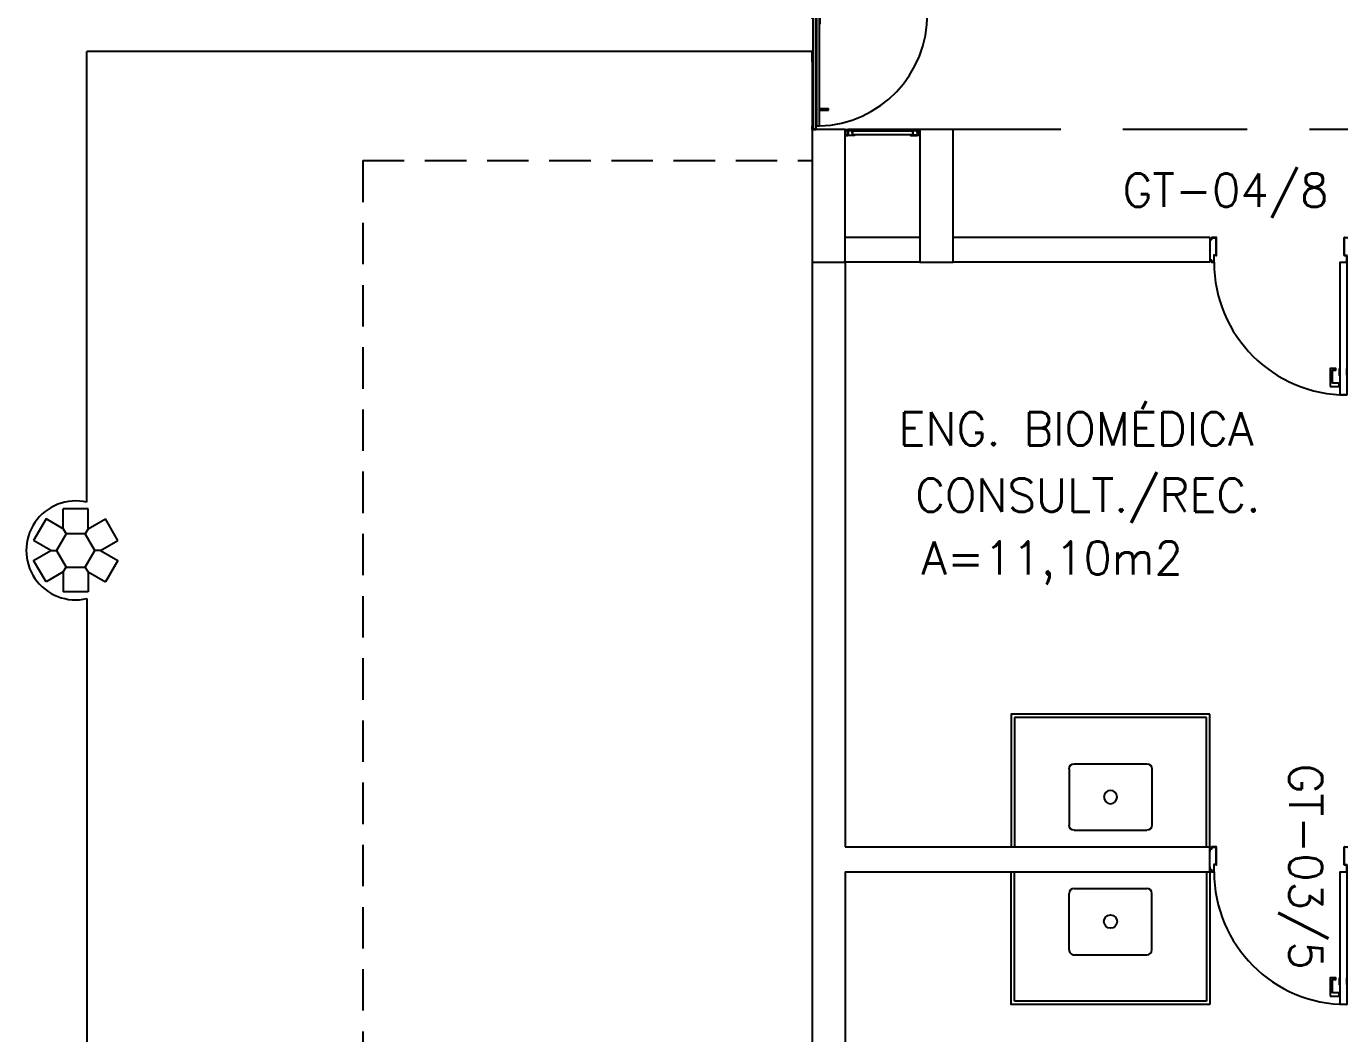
# Model space of a CAD drawing. Header units: millimetres. Extents: x 2128 to 2646, y 1972 to 2207.
# Drawn here: x 2367.07 to 2374.99, y 2103.59 to 2109.66 of the extents above; entities that cross this region are included whole.
import ezdxf

# ---------------------------------------------------------------- set-up
doc = ezdxf.new("R2010")
doc.units = ezdxf.units.MM
doc.linetypes.add('HIDDEN', pattern=[0.375, 0.25, -0.125])
for name, color, linetype in [('AR-ALV', 2, 'Continuous'), ('AR-BANCADAS', 1, 'Continuous'), ('AR-ESQ', 1, 'Continuous'), ('AR-ESTC', 3, 'Continuous'), ('AR-ESTMA-C', 1, 'Continuous'), ('AR-PIS', 1, 'Continuous'), ('AR-PISO-V1', 1, 'Continuous'), ('AR-PORTA', 1, 'Continuous'), ('AR-PROJ', 1, 'HIDDEN'), ('AR-VIDRO', 2, 'Continuous'), ('BC- VISTA', 1, 'Continuous'), ('BC-CUBA', 1, 'Continuous'), ('COZ1', 1, 'Continuous'), ('DT-ESQ-BAGUETE-C', 1, 'Continuous'), ('DT-ESQ-PERFIL CADEIRA-C', 2, 'Continuous'), ('DT-ESQ-PERFIL CADEIRA-V', 2, 'Continuous'), ('DT-ESQ-VENEZIANA-C', 1, 'Continuous'), ('DT-ESQ-VENEZIANA-V', 1, 'Continuous'), ('ENDEREÇO', 2, 'Continuous'), ('maçaneta', 1, 'Continuous'), ('montantes', 1, 'Continuous'), ('mov', 1, 'Continuous'), ('PLAT-CONG', 7, 'Continuous'), ('PM-PERFIL U-C', 2, 'Continuous'), ('pm1', 2, 'Continuous'), ('TEXTO', 2, 'Continuous'), ('Área', 2, 'Continuous')]:
    doc.layers.add(name, color=color, linetype=linetype)
doc.styles.add('UNB-100', font='simplex.shx', dxfattribs={"height": 0.2})
doc.styles.add('UNB1-100', font='simplex.shx', dxfattribs={"height": 0.2})

# ---------------------------------------------------------------- blocks, each defined once
blk = doc.blocks.new('A$C34151AAB')
at = {"layer": 'AR-PISO-V1'}
for p in [(40.816, 2.7178), (36.441, 0)]:
    blk.add_line(p, (36.441, 2.7178), dxfattribs=at)
blk = doc.blocks.new('pilar15')
at = {"layer": 'AR-ESTMA-C'}
for p, q in [((0.075, 0.25), (-0.075, 0.25)), ((-0.075, 0.1299), (-0.075, 0.25)), ((0.075, 0.1299), (0.075, 0.25)), ((-0.179, 0.19), (-0.254, 0.06)), ((-0.075, 0.1299), (-0.179, 0.19)), ((0.075, 0.1299), (0.179, 0.19)), ((0.254, 0.06), (0.179, 0.19)), ((-0.075, 0.1299), (-0.0577, 0.1)), ((0.075, 0.1299), (0.0577, 0.1)), ((-0.15, 0), (-0.254, 0.06)), ((-0.254, -0.06), (-0.15, 0)), ((-0.15, 0), (-0.1155, 0)), ((0.15, 0), (0.1155, 0)), ((0.15, 0), (0.254, 0.06)), ((0.15, 0), (0.254, -0.06)), ((-0.179, -0.19), (-0.254, -0.06)), ((0.254, -0.06), (0.179, -0.19)), ((-0.075, -0.1299), (-0.179, -0.19)), ((-0.075, -0.1299), (-0.0577, -0.1)), ((-0.075, -0.1299), (-0.075, -0.25)), ((0.075, -0.1299), (0.0577, -0.1)), ((0.075, -0.1299), (0.179, -0.19)), ((0.075, -0.1299), (0.075, -0.25)), ((0.075, -0.25), (-0.075, -0.25))]:
    blk.add_line(p, q, dxfattribs=at)
blk.add_lwpolyline([(0.0577, 0.1), (-0.0577, 0.1), (-0.1155, 0), (-0.0577, -0.1), (0.0577, -0.1), (0.1155, 0)], close=True, dxfattribs=at)
blk = doc.blocks.new('A$C201E7DEE')
at = {"layer": 'AR-PISO-V1'}
for p in [(40.816, 3.2986), (36.441, 0.5807)]:
    blk.add_line(p, (36.441, 3.2986), dxfattribs=at)
blk.add_arc((36.3731, 0.2904), 0.2982, 76.83149, 283.16851, dxfattribs=at)
at = {"layer": 'AR-PROJ'}
blk.add_line((38.1051, 2.6404), (40.816, 2.6404), dxfattribs=at)
at = {"layer": 'AR-ESTMA-C', "ltscale": 0.25}
blk.add_blockref('pilar15', (36.3731, 0.2904), dxfattribs=at)
blk = doc.blocks.new('EF01-P')
at = {"layer": 'DT-ESQ-BAGUETE-C', "ltscale": 0.1}
for points in [[(0.0015, 0.035), (0.015, 0.035), (0.015, 0.0335), (0.0015, 0.0335), (0.0015, 0.005), (0.015, 0.005), (0.015, 0.0035), (0.0015, 0.0035, -0.414214), (0, 0.005), (0, 0.0335, -0.414214)], [(0.4485, 0.035), (0.435, 0.035), (0.435, 0.0335), (0.4485, 0.0335), (0.4485, 0.005), (0.435, 0.005), (0.435, 0.0035), (0.4485, 0.0035, 0.414214), (0.45, 0.005), (0.45, 0.0335, 0.414214)]]:
    blk.add_lwpolyline(points, format="xyb", close=True, dxfattribs=at)
at = {"layer": 'DT-ESQ-PERFIL CADEIRA-C', "ltscale": 0.1}
for points in [[(0.01, 0.0015), (0.01, 0.003), (0.0015, 0.003, 1), (0.0015, 0), (0.015, 0, 0.414214), (0.0165, 0.0015), (0.0165, 0.0335), (0.043, 0.0335)], [(0.043, 0.0065), (0.018, 0.0065), (0.018, 0.0165), (0.0165, 0.0165), (0.0165, 0.0065, 0.414214), (0.018, 0.005), (0.043, 0.005), (0.0565, 0.005, 1), (0.0565, 0.008), (0.043, 0.008), (0.043, 0.02), (0.043, 0.032), (0.0565, 0.032, 1), (0.0565, 0.035), (0.043, 0.035), (0.0165, 0.035, 0.414214), (0.015, 0.0335), (0.015, 0.0015), (0.0015, 0.0015)], [(0.0415, 0.02), (0.0415, 0.032, -0.414214), (0.043, 0.0335), (0.0565, 0.0335)], [(0.0415, 0.02), (0.0415, 0.008, 0.414214), (0.043, 0.0065), (0.0565, 0.0065)], [(0.407, 0.0065), (0.432, 0.0065), (0.432, 0.0165), (0.4335, 0.0165), (0.4335, 0.0065, -0.414214), (0.432, 0.005), (0.407, 0.005), (0.3935, 0.005, -1), (0.3935, 0.008), (0.407, 0.008), (0.407, 0.02), (0.407, 0.032), (0.3935, 0.032, -1), (0.3935, 0.035), (0.407, 0.035), (0.4335, 0.035, -0.414214), (0.435, 0.0335), (0.435, 0.0015), (0.4485, 0.0015)], [(0.4085, 0.02), (0.4085, 0.032, 0.414214), (0.407, 0.0335), (0.3935, 0.0335)], [(0.4085, 0.02), (0.4085, 0.008, -0.414214), (0.407, 0.0065), (0.3935, 0.0065)], [(0.44, 0.0015), (0.44, 0.003), (0.4485, 0.003, -1), (0.4485, 0), (0.435, 0, -0.414214), (0.4335, 0.0015), (0.4335, 0.0335), (0.407, 0.0335)]]:
    blk.add_lwpolyline(points, format="xyb", dxfattribs=at)
at = {"layer": 'DT-ESQ-PERFIL CADEIRA-V', "ltscale": 0.1}
blk.add_line((0.015, 0), (0.435, 0), dxfattribs=at)
at = {"layer": 'DT-ESQ-VENEZIANA-C', "ltscale": 0.1}
for p, q in [((0.043, 0.0105), (0.407, 0.0105)), ((0.043, 0.009), (0.407, 0.009))]:
    blk.add_line(p, q, dxfattribs=at)
at = {"layer": 'DT-ESQ-VENEZIANA-V', "ltscale": 0.1}
blk.add_line((0.043, 0.031), (0.407, 0.031), dxfattribs=at)
blk = doc.blocks.new('PV1')
at = {"layer": 'AR-VIDRO'}
for p, q in [((0.6825, 0.02), (0.005, 0.02)), ((0.6825, 0.005), (0.005, 0.005)), ((0.0215, 0.0443), (0.0215, 0.0293)), ((0.0215, 0.0443), (0.6875, 0.0443)), ((0.0215, 0.0293), (0.6875, 0.0293)), ((2.7035, 0.0443), (2.0375, 0.0443)), ((2.7035, 0.0293), (2.0375, 0.0293)), ((2.0425, 0.02), (2.72, 0.02)), ((2.0425, 0.005), (2.72, 0.005)), ((2.7035, 0.0443), (2.7035, 0.0293))]:
    blk.add_line(p, q, dxfattribs=at)
at = {"layer": 'maçaneta'}
for p, q in [((0.1165, 0.0993), (0.1265, 0.0993)), ((0.1165, 0.0493), (0.1165, 0.0993)), ((0.1265, 0.0493), (0.1265, 0.0993)), ((2.5985, 0.0493), (2.5985, 0.0993)), ((2.6085, 0.0993), (2.5985, 0.0993)), ((2.6085, 0.0493), (2.6085, 0.0993)), ((0.1115, 0.0443), (0.1115, 0.0493)), ((0.1115, 0.0493), (0.1315, 0.0493)), ((0.1315, 0.0443), (0.1315, 0.0493)), ((2.6135, 0.0493), (2.5935, 0.0493)), ((2.5935, 0.0443), (2.5935, 0.0493)), ((2.6135, 0.0443), (2.6135, 0.0493))]:
    blk.add_line(p, q, dxfattribs=at)
at = {"layer": 'montantes'}
for p, q in [((0, 0), (0, 0.025)), ((0, 0.025), (0.02, 0.025)), ((0, 0), (0.02, 0)), ((0.005, 0.005), (0.005, 0.02)), ((0.02, 0.02), (0.02, 0.025)), ((0.02, 0), (0.02, 0.005)), ((0.6425, 0.0493), (0.6925, 0.0493)), ((0.6425, 0.025), (0.6925, 0.025)), ((0.6875, 0.025), (0.6675, 0.025)), ((0.6675, 0.02), (0.6675, 0.025)), ((0.6675, 0), (0.6675, 0.005)), ((0.6875, 0), (0.6675, 0)), ((0.6825, 0.005), (0.6825, 0.02)), ((0.6875, 0.0443), (0.6875, 0.0293)), ((0.6875, 0), (0.6875, 0.025)), ((0.6925, 0.0493), (0.6925, 0.025)), ((2.0325, 0.0493), (2.0325, 0.025)), ((2.0825, 0.0493), (2.0325, 0.0493)), ((2.0825, 0.025), (2.0325, 0.025)), ((2.0375, 0.0443), (2.0375, 0.0293)), ((2.0375, 0.025), (2.0575, 0.025)), ((2.0375, 0), (2.0375, 0.025)), ((2.0375, 0), (2.0575, 0)), ((2.0425, 0.005), (2.0425, 0.02)), ((2.0575, 0.02), (2.0575, 0.025)), ((2.0575, 0), (2.0575, 0.005)), ((2.705, 0.02), (2.705, 0.025)), ((2.725, 0.025), (2.705, 0.025)), ((2.705, 0), (2.705, 0.005)), ((2.725, 0), (2.705, 0)), ((2.72, 0.005), (2.72, 0.02)), ((2.725, 0), (2.725, 0.025))]:
    blk.add_line(p, q, dxfattribs=at)
for centre in [(0.6925, 0.02), (2.0325, 0.02)]:
    blk.add_circle(centre, 0.005, dxfattribs=at)
for centre, start, end in [((0.6425, 0.0443), 90, 180), ((0.6425, 0.03), 180, 270), ((2.0825, 0.0443), 0, 90), ((2.0825, 0.03), 270, 0)]:
    blk.add_arc(centre, 0.005, start, end, dxfattribs=at)
at = {"layer": 'mov'}
for centre, start, end in [((0.692, 0.025), 0, 178.35472), ((2.033, 0.025), 1.64528, 180)]:
    blk.add_arc(centre, 0.6705, start, end, dxfattribs=at)
blk = doc.blocks.new('PM3B')
at = {"layer": 'maçaneta'}
for points in [[(0.02, 0.9), (-0.035, 0.9), (-0.035, 0.79), (0, 0.79), (0, 0.8), (-0.02, 0.8), (-0.02, 0.8785, -0.414214), (-0.0185, 0.88), (0.02, 0.88)], [(0.125, 0.9), (0.07, 0.9), (0.07, 0.88), (0.1085, 0.88, -0.414214), (0.11, 0.8785), (0.11, 0.8), (0.09, 0.8), (0.09, 0.79), (0.125, 0.79)]]:
    blk.add_lwpolyline(points, format="xyb", close=True, dxfattribs=at)
for points in [[(0.02, 0.79), (0.02, 0.83), (0.025, 0.83), (0.025, 0.79)], [(0.07, 0.79), (0.07, 0.83), (0.065, 0.83), (0.065, 0.79)]]:
    blk.add_lwpolyline(points, close=True, dxfattribs=at)
at = {"layer": 'mov'}
blk.add_arc((0.025, 0.15), 0.8, 0, 90, dxfattribs=at)
at = {"layer": 'PM-PERFIL U-C'}
for p, q in [((0, 0.12), (0, 0.1385)), ((0.002, 0.12), (0, 0.12)), ((0.0015, 0.14), (0.01, 0.14)), ((0.002, 0.138), (0.002, 0.12)), ((0.0105, 0.138), (0.002, 0.138)), ((0.01, 0.14), (0.01, 0.1485)), ((0.0115, 0.15), (0.0235, 0.15)), ((0.012, 0.148), (0.012, 0.1395)), ((0.023, 0.148), (0.012, 0.148)), ((0.023, 0.1085), (0.023, 0.148)), ((0.038, 0.107), (0.0245, 0.107)), ((0.025, 0.1485), (0.025, 0.109)), ((0.0385, 0.109), (0.025, 0.109)), ((0.038, 0.107), (0.038, 0.002)), ((0.04, 0.1075), (0.04, 0.0015)), ((0.81, 0.1075), (0.81, 0.0015)), ((0.8115, 0.109), (0.825, 0.109)), ((0.812, 0.107), (0.8255, 0.107)), ((0.812, 0.107), (0.812, 0.002)), ((0.825, 0.1485), (0.825, 0.109)), ((0.8385, 0.15), (0.8265, 0.15)), ((0.827, 0.148), (0.838, 0.148)), ((0.827, 0.1085), (0.827, 0.148)), ((0.838, 0.148), (0.838, 0.1395)), ((0.8395, 0.138), (0.848, 0.138)), ((0.84, 0.14), (0.84, 0.1485)), ((0.8485, 0.14), (0.84, 0.14)), ((0.848, 0.138), (0.848, 0.12)), ((0.848, 0.12), (0.85, 0.12)), ((0.85, 0.12), (0.85, 0.1385)), ((0, 0.03), (0.002, 0.03)), ((0, 0.0115), (0, 0.03)), ((0.01, 0.01), (0.0015, 0.01)), ((0.002, 0.03), (0.002, 0.012)), ((0.002, 0.012), (0.0105, 0.012)), ((0.01, 0.0015), (0.01, 0.01)), ((0.0385, 0), (0.0115, 0)), ((0.012, 0.0105), (0.012, 0.002)), ((0.012, 0.002), (0.038, 0.002)), ((0.8115, 0), (0.8385, 0)), ((0.838, 0.002), (0.812, 0.002)), ((0.838, 0.0105), (0.838, 0.002)), ((0.848, 0.012), (0.8395, 0.012)), ((0.84, 0.0015), (0.84, 0.01)), ((0.84, 0.01), (0.8485, 0.01)), ((0.85, 0.03), (0.848, 0.03)), ((0.848, 0.03), (0.848, 0.012)), ((0.85, 0.0115), (0.85, 0.03))]:
    blk.add_line(p, q, dxfattribs=at)
for centre, start, end in [((0.0015, 0.1385), 90, 180), ((0.0115, 0.1485), 90, 180), ((0.0105, 0.1395), 270, 0), ((0.0245, 0.1085), 180, 270), ((0.0235, 0.1485), 360, 90), ((0.0385, 0.1075), 0, 90), ((0.8115, 0.1075), 90, 180), ((0.8265, 0.1485), 90, 180), ((0.8255, 0.1085), 270, 0), ((0.8395, 0.1395), 180, 270), ((0.8385, 0.1485), 0, 90), ((0.8485, 0.1385), 0, 90), ((0.0015, 0.0115), 180, 270), ((0.0115, 0.0015), 180, 270), ((0.0105, 0.0105), 0, 90), ((0.0385, 0.0015), 269.93864, 0), ((0.8115, 0.0015), 180, 270.06136), ((0.8395, 0.0105), 90, 180), ((0.8385, 0.0015), 270, 0), ((0.8485, 0.0115), 270, 0)]:
    blk.add_arc(centre, 0.0015, start, end, dxfattribs=at)
at = {"layer": 'pm1'}
blk.add_lwpolyline([(0.065, 0.95), (0.065, 0.15), (0.025, 0.15), (0.025, 0.95)], close=True, dxfattribs=at)
blk = doc.blocks.new('PM3')
at = {"layer": 'maçaneta'}
for points in [[(0.02, 0.825), (-0.035, 0.825), (-0.035, 0.715), (0, 0.715), (0, 0.725), (-0.02, 0.725), (-0.02, 0.8035, -0.414214), (-0.0185, 0.805), (0.02, 0.805)], [(0.125, 0.825), (0.07, 0.825), (0.07, 0.805), (0.1085, 0.805, -0.414214), (0.11, 0.8035), (0.11, 0.725), (0.09, 0.725), (0.09, 0.715), (0.125, 0.715)]]:
    blk.add_lwpolyline(points, format="xyb", close=True, dxfattribs=at)
for points in [[(0.02, 0.715), (0.02, 0.755), (0.025, 0.755), (0.025, 0.715)], [(0.07, 0.715), (0.07, 0.755), (0.065, 0.755), (0.065, 0.715)]]:
    blk.add_lwpolyline(points, close=True, dxfattribs=at)
at = {"layer": 'mov'}
blk.add_arc((0.025, 0.075), 0.8, 0, 90, dxfattribs=at)
at = {"layer": 'PM-PERFIL U-C'}
for p, q in [((0, 0.045), (0, 0.0635)), ((0.002, 0.045), (0, 0.045)), ((0.0015, 0.065), (0.01, 0.065)), ((0.002, 0.063), (0.002, 0.045)), ((0.0105, 0.063), (0.002, 0.063)), ((0.01, 0.065), (0.01, 0.0735)), ((0.0115, 0.075), (0.0235, 0.075)), ((0.012, 0.073), (0.012, 0.0645)), ((0.023, 0.073), (0.012, 0.073)), ((0.023, 0.0335), (0.023, 0.073)), ((0.038, 0.032), (0.0245, 0.032)), ((0.025, 0.0735), (0.025, 0.034)), ((0.0385, 0.034), (0.025, 0.034)), ((0.038, 0.032), (0.038, -0.073)), ((0.04, 0.0325), (0.04, -0.0735)), ((0.81, 0.0325), (0.81, -0.0735)), ((0.8115, 0.034), (0.825, 0.034)), ((0.812, 0.032), (0.8255, 0.032)), ((0.812, 0.032), (0.812, -0.073)), ((0.825, 0.0735), (0.825, 0.034)), ((0.8385, 0.075), (0.8265, 0.075)), ((0.827, 0.073), (0.838, 0.073)), ((0.827, 0.0335), (0.827, 0.073)), ((0.838, 0.073), (0.838, 0.0645)), ((0.8395, 0.063), (0.848, 0.063)), ((0.84, 0.065), (0.84, 0.0735)), ((0.8485, 0.065), (0.84, 0.065)), ((0.848, 0.063), (0.848, 0.045)), ((0.848, 0.045), (0.85, 0.045)), ((0.85, 0.045), (0.85, 0.0635)), ((0, -0.045), (0.002, -0.045)), ((0, -0.0635), (0, -0.045)), ((0.01, -0.065), (0.0015, -0.065)), ((0.002, -0.045), (0.002, -0.063)), ((0.002, -0.063), (0.0105, -0.063)), ((0.01, -0.0735), (0.01, -0.065)), ((0.0385, -0.075), (0.0115, -0.075)), ((0.012, -0.0645), (0.012, -0.073)), ((0.012, -0.073), (0.038, -0.073)), ((0.8115, -0.075), (0.8385, -0.075)), ((0.838, -0.073), (0.812, -0.073)), ((0.838, -0.0645), (0.838, -0.073)), ((0.848, -0.063), (0.8395, -0.063)), ((0.84, -0.0735), (0.84, -0.065)), ((0.84, -0.065), (0.8485, -0.065)), ((0.85, -0.045), (0.848, -0.045)), ((0.848, -0.045), (0.848, -0.063)), ((0.85, -0.0635), (0.85, -0.045))]:
    blk.add_line(p, q, dxfattribs=at)
for centre, start, end in [((0.0015, 0.0635), 90, 180), ((0.0115, 0.0735), 90, 180), ((0.0105, 0.0645), 270, 0), ((0.0245, 0.0335), 180, 270), ((0.0235, 0.0735), 360, 90), ((0.0385, 0.0325), 0, 90), ((0.8115, 0.0325), 90, 180), ((0.8265, 0.0735), 90, 180), ((0.8255, 0.0335), 270, 0), ((0.8395, 0.0645), 180, 270), ((0.8385, 0.0735), 0, 90), ((0.8485, 0.0635), 0, 90), ((0.0015, -0.0635), 180, 270), ((0.0115, -0.0735), 180, 270), ((0.0105, -0.0645), 0, 90), ((0.0385, -0.0735), 269.93864, 0), ((0.8115, -0.0735), 180, 270.06136), ((0.8395, -0.0645), 90, 180), ((0.8385, -0.0735), 270, 0), ((0.8485, -0.0635), 270, 0)]:
    blk.add_arc(centre, 0.0015, start, end, dxfattribs=at)
at = {"layer": 'pm1'}
blk.add_lwpolyline([(0.065, 0.875), (0.065, 0.075), (0.025, 0.075), (0.025, 0.875)], close=True, dxfattribs=at)
blk = doc.blocks.new('A$C527D507D')
at = {"layer": 'AR-PISO-V1'}
for p, q in [((40.816, 27.0082), (36.441, 27.0082)), ((36.441, 24.2903), (36.441, 27.0082)), ((36.441, 23.7096), (36.441, 18.2904))]:
    blk.add_line(p, q, dxfattribs=at)
blk.add_arc((36.3731, 24), 0.2982, 76.83149, 283.16851, dxfattribs=at)
at = {"layer": 'AR-PROJ'}
blk.add_line((38.1051, 26.35), (40.816, 26.35), dxfattribs=at)
blk.add_lwpolyline([(38.1051, 26.35), (38.1051, 3), (39.8372, 0)], dxfattribs=at)
at = {"layer": 'AR-ESTMA-C', "ltscale": 0.25}
blk.add_blockref('pilar15', (36.3731, 24), dxfattribs=at)
blk = doc.blocks.new('CUBAbnc-01P')
at = {"layer": 'COZ1'}
for p, q in [((-0.25, -0.4705), (-0.25, -0.1305)), ((-0.22, -0.1005), (0.22, -0.1005)), ((0.25, -0.4705), (0.25, -0.1305)), ((-0.22, -0.5005), (0.22, -0.5005))]:
    blk.add_line(p, q, dxfattribs=at)
blk.add_circle((0, -0.3005), 0.04, dxfattribs=at)
for centre, start, end in [((-0.22, -0.1305), 90, 180), ((0.22, -0.1305), 0, 90), ((-0.22, -0.4705), 180, 270), ((0.22, -0.4705), 270, 0)]:
    blk.add_arc(centre, 0.03, start, end, dxfattribs=at)
blk = doc.blocks.new('BCP01')
at = {"layer": 'BC- VISTA'}
for p, q in [((0, -0.02), (0.78, -0.02)), ((0.78, -0.02), (0.78, -1.18)), ((0.78, -1.18), (0, -1.18))]:
    blk.add_line(p, q, dxfattribs=at)
blk.add_lwpolyline([(0.8, 0), (0.8, -1.2), (0, -1.2), (0, 0)], close=True, dxfattribs=at)
at = {"layer": 'BC-CUBA', "rotation": 90}
blk.add_blockref('CUBAbnc-01P', (0, -0.6), dxfattribs=at)

msp = doc.modelspace()

# ---------------------------------------------------------------- linework, layer by layer
at = {"layer": 'AR-ALV'}
for p, q in [((2372.4615, 2108.3901), (2372.0115, 2108.3901)), ((2374.2115, 2108.3901), (2372.6615, 2108.3901)), ((2374.2115, 2108.3901), (2374.2115, 2108.2401)), ((2371.8115, 2108.2401), (2371.8115, 2099.9151)), ((2372.0115, 2108.2401), (2372.0115, 2104.7151)), ((2372.4615, 2108.2401), (2372.0115, 2108.2401)), ((2374.2115, 2108.2401), (2372.6615, 2108.2401)), ((2372.0115, 2104.7151), (2374.2115, 2104.7151)), ((2374.2115, 2104.5651), (2374.2115, 2104.7151)), ((2372.0115, 2104.5651), (2372.0115, 2099.9151)), ((2372.0115, 2104.5651), (2374.2115, 2104.5651))]:
    msp.add_line(p, q, dxfattribs=at)
at = {"layer": 'AR-ESTC'}
for p, q in [((2372.0115, 2109.0401), (2371.8115, 2109.0401)), ((2371.8115, 2109.0401), (2371.8115, 2108.2401)), ((2372.0115, 2108.2401), (2372.0115, 2109.0401)), ((2372.6615, 2109.0401), (2372.4615, 2109.0401)), ((2372.4615, 2109.0401), (2372.4615, 2108.2401)), ((2372.6615, 2108.2401), (2372.6615, 2109.0401)), ((2371.8115, 2108.2401), (2372.0115, 2108.2401)), ((2372.4615, 2108.2401), (2372.6615, 2108.2401))]:
    msp.add_line(p, q, dxfattribs=at)
at = {"layer": 'AR-PIS'}
msp.add_line((2371.8115, 2109.4483), (2371.8115, 2109.5108), dxfattribs=at)
at = {"layer": 'AR-PIS', "ltscale": 10}
msp.add_line((2371.8115, 2109.4483), (2371.8115, 2109.0401), dxfattribs=at)
at = {"layer": 'AR-PROJ', "ltscale": 3}
msp.add_line((2413.8115, 2109.0401), (2372.6615, 2109.0401), dxfattribs=at)

# ---------------------------------------------------------------- block references
at = {"layer": 'AR-BANCADAS', "xscale": -1, "rotation": 270}
msp.add_blockref('BCP01', (2374.2115, 2104.7151), dxfattribs=at)
at = {"layer": 'AR-BANCADAS', "rotation": 270}
msp.add_blockref('BCP01', (2374.2115, 2104.5651), dxfattribs=at)
at = {"layer": 'AR-ESQ', "rotation": 180}
msp.add_blockref('EF01-P', (2372.4615, 2109.0401), dxfattribs=at)
at = {"layer": 'AR-PORTA'}
for name, p, rotation in [('PV1', (2371.8115, 2111.7651), 270), ('PM3B', (2375.0615, 2108.3901), 180), ('PM3', (2375.0615, 2104.6401), 180)]:
    msp.add_blockref(name, p, dxfattribs=dict(at, rotation=rotation))
at = {"layer": 'PLAT-CONG'}
for name, p in [('A$C34151AAB', (2330.9954, 2106.793)), ('A$C201E7DEE', (2330.9954, 2106.2122)), ('A$C527D507D', (2330.9954, 2082.5026))]:
    msp.add_blockref(name, p, dxfattribs=at)

# ---------------------------------------------------------------- texts
at = {"layer": 'ENDEREÇO', "style": 'UNB1-100'}
msp.add_text('GT-04/8', height=0.2, dxfattribs=at).set_placement((2373.684, 2108.5751))
msp.add_text('GT-03/5', height=0.2, rotation=270, dxfattribs=at).set_placement((2374.6896, 2105.217))
at = {"layer": 'TEXTO', "style": 'UNB-100'}
for s, p in [('ENG. BIOMÉDICA', (2372.3319, 2107.1357)), ('CONSULT./REC.', (2372.4333, 2106.7357))]:
    msp.add_text(s, height=0.2, dxfattribs=at).set_placement(p)
at = {"layer": 'Área', "style": 'UNB-100'}
msp.add_text('A=11,10m2', height=0.2, dxfattribs=at).set_placement((2372.4714, 2106.3573))

doc.saveas('drawing.dxf')
